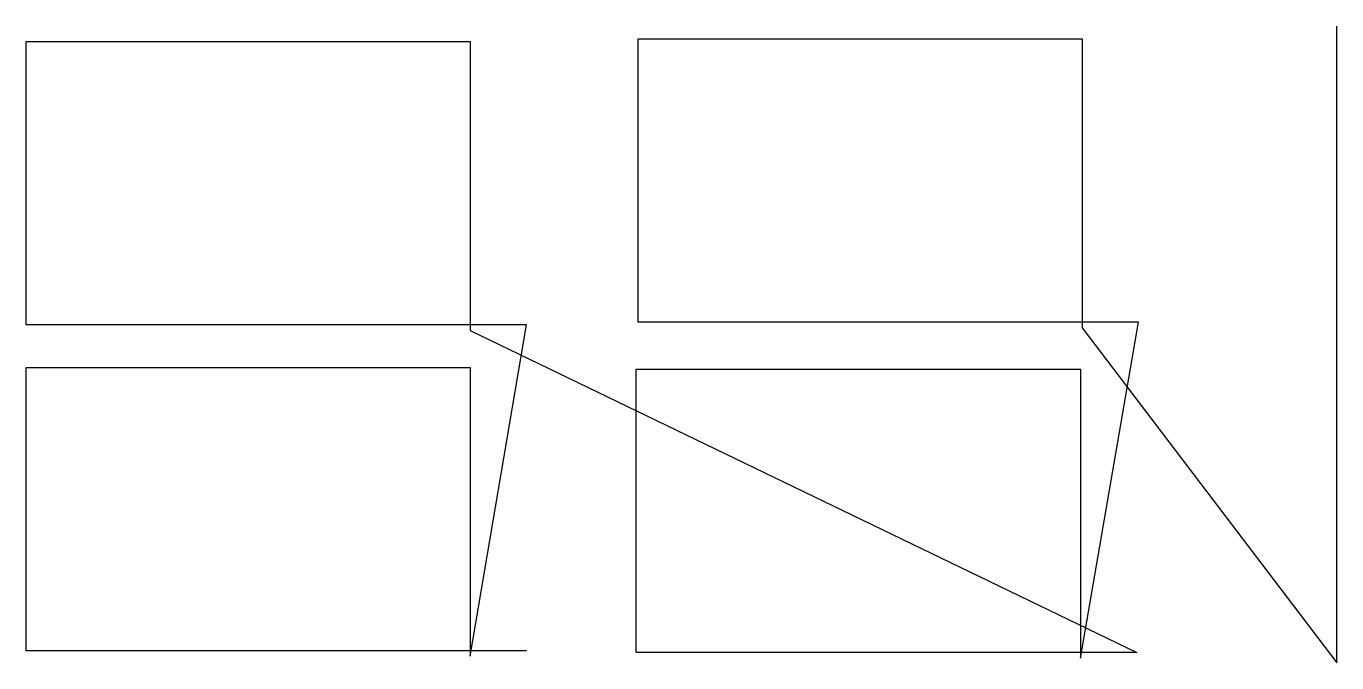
# Model space of a CAD drawing. Header units: metres. Extents: x 8 to 1035, y 1401 to 1900.
import ezdxf

# ---------------------------------------------------------------- set-up
doc = ezdxf.new("R2010")
doc.units = ezdxf.units.M

msp = doc.modelspace()

# ---------------------------------------------------------------- linework, layer by layer
at = {"layer": 'TOOL_0'}
for p, q in [((1035.155, 1898.999), (1035.155, 1899.999)), ((487.653, 1668.075), (487.653, 1890.075)), ((487.653, 1890.075), (835.653, 1890.075)), ((835.653, 1890.075), (835.653, 1668.075)), ((1035.155, 1401.338), (1035.155, 1898.999)), ((8.197, 1666.129), (8.197, 1888.129)), ((8.197, 1888.129), (356.197, 1888.129)), ((356.197, 1888.129), (356.197, 1666.129)), ((356.197, 1666.129), (8.197, 1666.129)), ((356.197, 1406.389), (400.269, 1666.129)), ((400.269, 1666.129), (356.197, 1666.129)), ((356.197, 1666.129), (356.197, 1661.759)), ((835.653, 1668.075), (487.653, 1668.075)), ((834.279, 1405.026), (879.724, 1668.075)), ((879.724, 1668.075), (835.653, 1668.075)), ((835.653, 1668.075), (835.653, 1663.705)), ((835.653, 1663.705), (1035.155, 1401.338)), ((356.197, 1661.759), (878.351, 1409.396)), ((8.197, 1410.759), (8.197, 1632.759)), ((8.197, 1632.759), (356.197, 1632.759)), ((356.197, 1632.759), (356.197, 1410.759)), ((486.279, 1409.396), (486.279, 1631.396)), ((486.279, 1631.396), (834.279, 1631.396)), ((834.279, 1631.396), (834.279, 1409.396)), ((356.197, 1410.759), (8.197, 1410.759)), ((400.269, 1410.759), (356.197, 1410.759)), ((356.197, 1410.759), (356.197, 1406.389)), ((834.279, 1409.396), (486.279, 1409.396)), ((878.351, 1409.396), (834.279, 1409.396)), ((834.279, 1409.396), (834.279, 1405.026))]:
    msp.add_line(p, q, dxfattribs=at)

doc.saveas('drawing.dxf')
